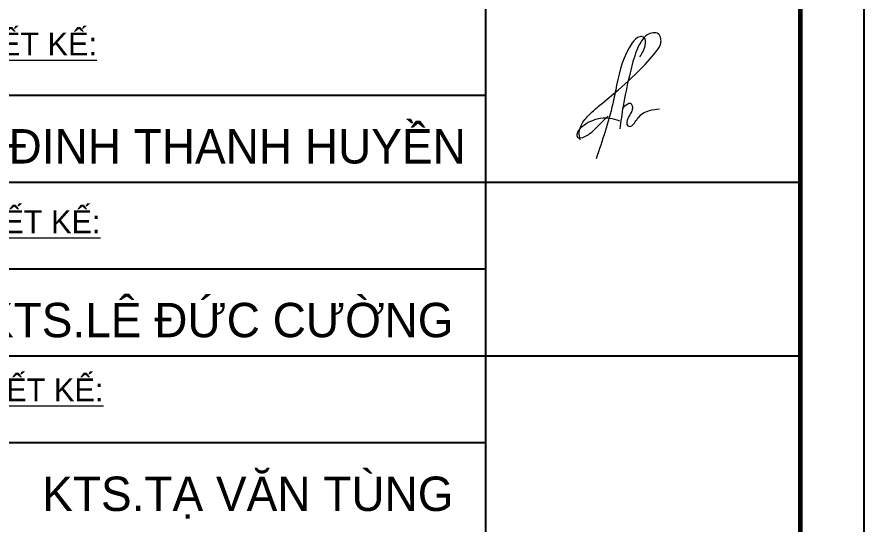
# Model space of a CAD drawing. Extents: x -1855204 to -1466800, y -1308584 to -996495.
# Drawn here: x -1777881 to -1773044, y -1126791 to -1123897 of the extents above; entities that cross this region are included whole.
import ezdxf
from ezdxf.enums import TextEntityAlignment as Align

# ---------------------------------------------------------------- set-up
doc = ezdxf.new("R2010")
doc.units = 0
doc.header["$LTSCALE"] = 150
doc.layers.get('0').update_dxf_attribs({"lineweight": 18})
for name, color, linetype, lineweight in [('05.Text', 253, 'Continuous', 18), ('11.Khung bo', 32, 'Continuous', 50), ('12.Khung', 36, 'Continuous', 25)]:
    doc.layers.add(name, color=color, linetype=linetype, lineweight=lineweight)
doc.styles.add('VnAvantH', font='')
doc.styles.get('VnAvantH').set_extended_font_data('.VnAvantH')

# ---------------------------------------------------------------- blocks, each defined once
blk = doc.blocks.new('100')
at = {"color": 1}
for points, knots in [([(1899945.4, -933627.2), (1899942, -933612.9), (1899933.1, -933575.3), (1899965, -933513.3), (1900033.3, -933447.2), (1900144.7, -933359.8), (1900268.2, -933248.1), (1900360.9, -933149.3), (1900411.5, -933082.6), (1900409.9, -933043.6), (1900397.5, -933012.8), (1900361.4, -933010.3), (1900325.2, -933022.2), (1900289.7, -933066.1), (1900255, -933145.9), (1900223.9, -933273.5), (1900192.4, -933418.7), (1900178.6, -933521.6), (1900172.7, -933565.6)], [0, 0, 0, 0, 47.812374, 124.932129, 213.458281, 364.24913, 592.314993, 759.166443, 823.471146, 852.368363, 887.088263, 919.822813, 959.007522, 1011.000739, 1098.872594, 1247.054018, 1443.487075, 1590.271115, 1590.271115, 1590.271115, 1590.271115]), ([(1900288.3, -933149.8), (1900301.1, -933130.9), (1900322.8, -933099.1), (1900322.2, -933034.5), (1900273.4, -933032.4), (1900196.2, -933126.3), (1900163.5, -933264), (1900119.5, -933493.3), (1900072, -933632.7), (1900036.3, -933737.4)], [0, 0, 0, 0, 78.848363, 133.063434, 157.351558, 218.286685, 503.998789, 625.108202, 989.937844, 989.937844, 989.937844, 989.937844]), ([(1900189.7, -933447.4), (1900197.9, -933437.6), (1900209.1, -933424.2), (1900233.8, -933412.4), (1900244.8, -933429.3), (1900246.2, -933447.1), (1900237.8, -933474.6), (1900218.8, -933499.8), (1900206.5, -933544.3), (1900235.5, -933554), (1900255.4, -933536.6), (1900272, -933507.1), (1900300.9, -933475.3), (1900347.9, -933455.4), (1900381.8, -933451.8), (1900401.1, -933449.7)], [0, 0, 0, 0, 43.591422, 59.81833, 76.84685, 97.758927, 119.940769, 168.093866, 214.151783, 228.519422, 255.898488, 290.812512, 344.035976, 392.538655, 456.353583, 456.353583, 456.353583, 456.353583]), ([(1900172.8, -933520.1), (1900153.2, -933513.8), (1900110.4, -933500), (1900028.5, -933506.5), (1899962.7, -933542.2), (1899924.6, -933583.2), (1899925.4, -933625.4), (1899996.1, -933603.3), (1900039.1, -933555), (1900083.1, -933512.9), (1900105.5, -933491.4)], [0, 0, 0, 0, 67.469175, 147.807332, 264.114322, 306.305511, 329.27246, 377.267687, 473.703475, 573.679508, 573.679508, 573.679508, 573.679508])]:
    blk.add_open_spline(points, degree=3, knots=knots, dxfattribs=at)
at = {"layer": '11.Khung bo', "const_width": 26.7}
blk.add_lwpolyline([(1896212.6, -937871), (1901212.6, -937871), (1901212.6, -930871.1), (1896212.6, -930871.1)], close=True, dxfattribs=at)
at = {"layer": '12.Khung'}
for p, q in [((1899398.9, -930871.1), (1899398.9, -937871)), ((1896212.6, -933371.1), (1899398.9, -933371.1)), ((1896212.6, -933871.1), (1901212.6, -933871.1)), ((1896212.6, -934371.1), (1899398.9, -934371.1)), ((1896212.6, -934871.1), (1901212.6, -934871.1)), ((1896212.6, -935371.1), (1899398.9, -935371.1))]:
    blk.add_line(p, q, dxfattribs=at)
at = {"layer": '12.Khung', "color": 1}
blk.add_lwpolyline([(1901579.2, -945939.8), (1901579.2, -916240.1), (1859579.6, -916240.1), (1859579.6, -945939.8)], close=True, dxfattribs=at)
at = {"layer": '05.Text', "style": 'VnAvantH'}
for p in [(1896318.8, -933142.4), (1896338.7, -934165.5), (1896355.3, -935132.7)]:
    blk.add_text('%%UthiÕt kÕ:', height=131.999, dxfattribs=at).set_placement(p)
for s, p in [('KS.§INH THANH HUYÒN', (1899286, -933764.4)), ('KTS.lª ®øc c\xadêng', (1899215.3, -934764.4)), ('KTS.t¹ v¨n tïng', (1899215.3, -935764.4))]:
    blk.add_text(s, height=197.998, dxfattribs=at).set_placement(p, align=Align.RIGHT)

msp = doc.modelspace()

# ---------------------------------------------------------------- block references
at = {"layer": '05.Text', "xscale": 0.991454545641318, "yscale": 0.991454545641318, "zscale": 0.9914545456793755}
msp.add_blockref('100', (-3658373.9, -198948.8), dxfattribs=at)

doc.saveas('drawing.dxf')
